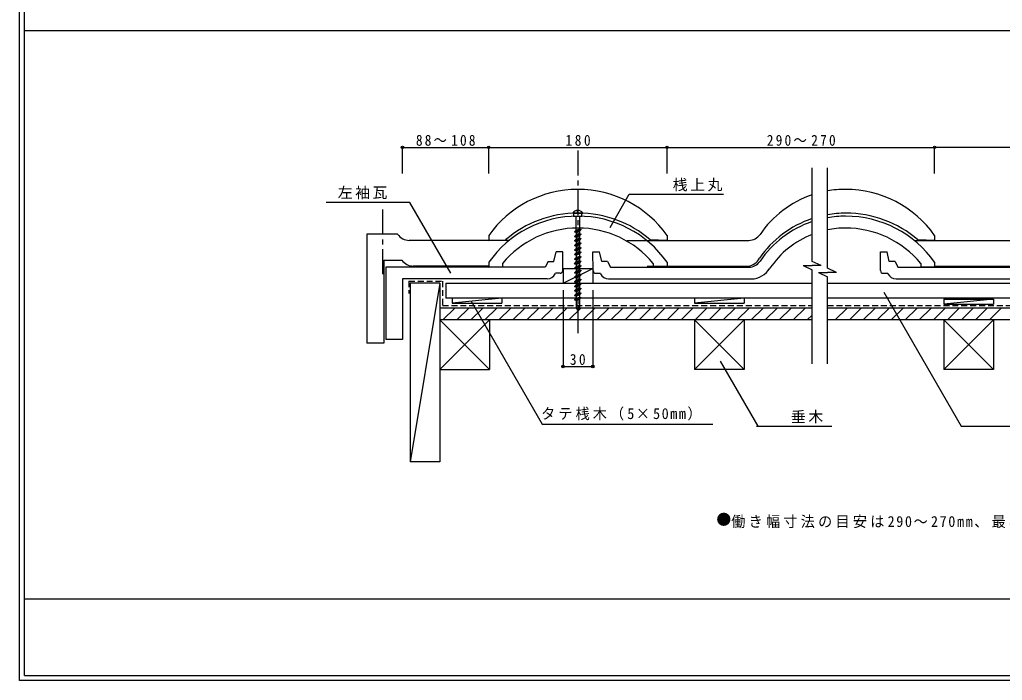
# Model space of a CAD drawing. Units: millimetres, scale not verified. Extents: x -2052 to 1987, y -1380 to 1404.
# Drawn here: x -2052 to -1060, y 54 to 721 of the extents above; entities that cross this region are included whole.
import ezdxf
from ezdxf.enums import TextEntityAlignment as Align

# ---------------------------------------------------------------- set-up
doc = ezdxf.new("R2010")
doc.units = ezdxf.units.MM
doc.header["$LTSCALE"] = 5
doc.header["$PDMODE"] = 32
doc.header["$PDSIZE"] = 2.5
doc.linetypes.add('CHAIN1', pattern=[8, 5, -1, 1, -1])
doc.linetypes.add('DASHED1', pattern=[1.8, 1.2, -0.6])
for name, color, linetype in [('A-0_ﾚｲﾔ-160', 7, 'Continuous'), ('A-1_ﾚｲﾔ-161', 3, 'Continuous'), ('A-2_ﾚｲﾔ-162', 4, 'Continuous'), ('A-5_ﾚｲﾔ-165', 7, 'Continuous'), ('A-B_ﾚｲﾔ-171', 3, 'Continuous'), ('A-D_ﾚｲﾔ-173', 3, 'DASHED1'), ('A-F_ﾚｲﾔ-175', 7, 'Continuous')]:
    doc.layers.add(name, color=color, linetype=linetype)
doc.styles.add('ＭＳ ゴシック', font='')
doc.styles.get('ＭＳ ゴシック').set_extended_font_data('MS Gothic')

msp = doc.modelspace()

# ---------------------------------------------------------------- linework, layer by layer
at = {"layer": 'A-0_ﾚｲﾔ-160'}
for p, q in [((-2051.96, 54.418), (-2051.96, 1404.417)), ((-61.96, 54.418), (-2051.96, 54.418))]:
    msp.add_line(p, q, dxfattribs=at)
at = {"layer": 'A-0_ﾚｲﾔ-160', "color": 2}
for q in [(-2046.96, 1399.418), (-66.96, 59.418)]:
    msp.add_line((-2046.96, 59.418), q, dxfattribs=at)
at = {"layer": 'A-0_ﾚｲﾔ-160', "color": 4}
for p, q in [((-66.96, 709.379), (-2046.96, 709.379)), ((-2046.96, 136.778), (-66.96, 136.778))]:
    msp.add_line(p, q, dxfattribs=at)
at = {"layer": 'A-0_ﾚｲﾔ-160', "color": 6, "linetype": 'DASHED1'}
for p, q in [((-1659.254, 457.09), (-1625.254, 457.09)), ((-1659.254, 457.09), (-1659.254, 444.501)), ((-1625.254, 457.09), (-1625.254, 432.398))]:
    msp.add_line(p, q, dxfattribs=at)
at = {"layer": 'A-1_ﾚｲﾔ-161'}
for p, q in [((-1512.809, 476.933), (-1510.559, 486.686)), ((-1503.811, 486.686), (-1510.559, 486.686)), ((-1503.98, 467.6), (-1503.811, 486.686)), ((-1473.305, 467.6), (-1473.473, 486.686)), ((-1473.473, 486.686), (-1466.725, 486.686)), ((-1464.476, 476.933), (-1466.725, 486.686)), ((-1183.305, 467.6), (-1183.473, 486.686)), ((-1183.473, 486.686), (-1176.725, 486.686)), ((-1174.475, 476.933), (-1176.725, 486.686)), ((-1578.621, 476.046), (-1578.621, 471.169)), ((-1518.657, 476.933), (-1521.582, 471.17)), ((-1518.657, 476.933), (-1512.809, 476.933)), ((-1458.627, 476.933), (-1464.476, 476.933)), ((-1398.664, 476.046), (-1398.664, 471.169)), ((-1168.627, 476.933), (-1174.475, 476.933)), ((-1128.664, 476.046), (-1128.664, 471.169)), ((-1682.621, 471.17), (-1682.621, 398.17)), ((-1521.582, 471.17), (-1682.621, 471.17)), ((-1578.621, 471.169), (-1564.642, 471.614)), ((-1564.642, 474.971), (-1564.642, 471.614)), ((-1412.642, 474.971), (-1412.642, 471.614)), ((-1398.664, 471.169), (-1412.642, 471.614)), ((-1142.643, 474.971), (-1142.643, 471.614)), ((-1128.664, 471.169), (-1142.643, 471.614)), ((-1665.62, 459.201), (-1665.62, 398.17)), ((-1519.658, 459.201), (-1665.62, 459.201)), ((-1511.488, 464.35), (-1511.201, 464.963)), ((-1506.679, 464.963), (-1511.201, 464.963)), ((-1470.605, 464.963), (-1466.083, 464.963)), ((-1465.796, 464.35), (-1466.083, 464.963)), ((-1180.605, 464.963), (-1176.083, 464.963)), ((-1175.796, 464.35), (-1176.083, 464.963)), ((-1665.62, 398.17), (-1682.621, 398.17))]:
    msp.add_line(p, q, dxfattribs=at)
for points in [[(-1458.627, 476.933), (-1455.703, 471.169), (-1316.135, 471.169)], [(-1168.627, 476.933), (-1165.703, 471.169), (-1026.135, 471.169)], [(-1457.627, 459.2), (-1457.535, 459.2), (-1455.736, 459.2), (-1313.758, 459.2)], [(-1167.627, 459.2), (-1167.535, 459.2), (-1165.735, 459.2), (-1023.758, 459.2)]]:
    msp.add_lwpolyline(points, dxfattribs=at)
for centre, radius, start, end in [((-1488.642, 411.691), 98.895, 90, 140.21823), ((-1488.642, 411.691), 98.895, 39.78177, 90), ((-1218.642, 418.691), 91.89, 89.99995, 101.41086), ((-1218.642, 411.691), 98.895, 39.78177, 90), ((-1218.642, 418.691), 91.89, 111.49895, 146.05382), ((-1314.782, 482.9), 23.722, 272.47295, 327.06857)]:
    msp.add_arc(centre, radius, start, end, dxfattribs=at)
for centre, major_axis, start_param, end_param in [((-1488.642, 414.88), (-109.313, 0), 4.712389, 5.6792832), ((-1488.642, 414.88), (109.313, 0), 0.6039021, 1.5707963), ((-1218.642, 420.449), (103.661, 0), 1.9016683, 2.5537643), ((-1218.642, 420.449), (103.661, 0), 1.5707963, 1.7470851), ((-1218.642, 414.88), (109.313, 0), 0.6039021, 1.5707963), ((-1316.135, 484.469), (13.497, 0), 4.712389, 5.6953569), ((-1506.679, 467.623), (-2.699, 0), 1.5707963, 3.132866), ((-1470.605, 467.623), (2.699, 0), 3.1503193, 4.712389), ((-1180.605, 467.623), (2.699, 0), 3.1503193, 4.712389), ((-1519.658, 468.067), (-8.998, 0), 1.5707963, 2.709185), ((-1457.627, 468.067), (8.998, 0), 3.5740003, 4.712389), ((-1167.627, 468.067), (8.998, 0), 3.5740003, 4.712389)]:
    msp.add_ellipse(centre, major_axis=major_axis, ratio=0.9853, start_param=start_param, end_param=end_param, dxfattribs=at)
at = {"layer": 'A-1_ﾚｲﾔ-161', "color": 7}
for p in [(-1503.642, 370.922), (-1473.642, 370.922)]:
    msp.add_point(p, dxfattribs=at)
at = {"layer": 'A-2_ﾚｲﾔ-162'}
for p, q in [((-1557.952, 498.169), (-1658.784, 498.169)), ((-1439.333, 498.169), (-1316.135, 498.169)), ((-1149.333, 498.169), (-1026.135, 498.169)), ((-1684.62, 478.231), (-1666.398, 478.231)), ((-1578.621, 472.231), (-1654.784, 472.231)), ((-1418.664, 472.231), (-1316.68, 472.231)), ((-1128.664, 472.231), (-1026.68, 472.231)), ((-1627.845, 454.923), (-1657.844, 454.923)), ((-1657.844, 454.922), (-1657.844, 274.912)), ((-1657.844, 454.922), (-1657.844, 433.723)), ((-1627.845, 454.912), (-1657.844, 274.912)), ((-1627.845, 454.923), (-1627.845, 274.912)), ((-1621.842, 454.908), (-1621.842, 439.898)), ((-1621.842, 454.908), (-1252.318, 454.908)), ((-1236.822, 454.908), (-503.813, 454.908)), ((-1252.318, 439.898), (-1621.842, 439.898)), ((-1615.398, 439.898), (-1615.398, 434.898)), ((-1565.397, 439.898), (-1615.398, 434.898)), ((-1565.397, 439.898), (-1565.397, 434.898)), ((-1320.845, 439.912), (-1370.845, 434.912)), ((-1320.845, 439.912), (-1320.845, 434.912)), ((-503.813, 439.898), (-1236.822, 439.898)), ((-1069.408, 438.883), (-1119.408, 433.883)), ((-1119.408, 438.883), (-1119.408, 433.883)), ((-1119.408, 438.883), (-1069.408, 438.883)), ((-1069.408, 438.883), (-1069.408, 433.883)), ((-1252.318, 429.898), (-1627.845, 429.898)), ((-1615.398, 434.898), (-1565.397, 434.898)), ((-489.44, 429.898), (-1236.822, 429.898)), ((-1119.408, 433.883), (-1069.408, 433.883)), ((-1627.845, 417.897), (-1577.845, 367.898)), ((-1577.845, 417.897), (-1627.845, 367.897)), ((-1252.318, 417.897), (-1627.845, 417.897)), ((-1577.845, 417.897), (-1577.845, 367.898)), ((-1370.845, 417.912), (-1370.845, 367.913)), ((-1320.845, 417.912), (-1370.845, 367.913)), ((-1320.845, 417.912), (-1320.845, 367.913)), ((-489.44, 417.897), (-1236.822, 417.897)), ((-1119.441, 417.914), (-1119.441, 367.914)), ((-1069.44, 417.914), (-1119.441, 367.914)), ((-1069.44, 417.914), (-1069.44, 367.914)), ((-1627.845, 367.898), (-1577.845, 367.898)), ((-1627.845, 274.912), (-1657.844, 274.912))]:
    msp.add_line(p, q, dxfattribs=at)
at = {"layer": 'A-2_ﾚｲﾔ-162', "color": 6, "linetype": 'DASHED1'}
for p, q in [((-1625.254, 432.398), (-1252.318, 432.398)), ((-1236.822, 432.398), (-502.031, 432.398))]:
    msp.add_line(p, q, dxfattribs=at)
at = {"layer": 'A-2_ﾚｲﾔ-162'}
for points in [[(-1670.535, 504.365), (-1701.621, 504.365), (-1701.621, 394.365)], [(-1578.621, 503.046), (-1578.621, 498.169), (-1561.643, 498.71)], [(-1398.664, 503.046), (-1398.664, 498.169), (-1415.642, 498.71)], [(-1128.664, 503.046), (-1128.664, 498.169), (-1145.642, 498.71)], [(-1684.62, 478.231), (-1684.62, 394.365), (-1701.621, 394.365)], [(-1503.642, 469.908), (-1473.642, 469.908), (-1473.642, 454.908)], [(-1503.642, 469.908), (-1503.642, 454.908), (-1473.642, 469.908)], [(-1370.845, 439.912), (-1370.845, 434.912), (-1320.845, 434.912)], [(-1370.845, 417.912), (-1320.845, 367.913), (-1370.845, 367.913)], [(-1119.441, 417.914), (-1069.44, 367.914), (-1119.441, 367.914)]]:
    msp.add_lwpolyline(points, dxfattribs=at)
for centre, radius, start, end in [((-1658.784, 512.41), 14.241, 214.39563, 270), ((-1654.784, 486.472), 14.241, 215.35815, 270), ((-1319.31, 487.866), 15.854, 279.54742, 330.54337)]:
    msp.add_arc(centre, radius, start, end, dxfattribs=at)
for centre, major_axis, start_param, end_param in [((-1488.642, 441.88), (-109.313, 0), 4.712389, 5.6792832), ((-1488.642, 441.88), (109.313, 0), 0.6039021, 1.5707963), ((-1218.642, 447.449), (103.661, 0), 1.5707963, 1.7470851), ((-1218.642, 441.88), (109.313, 0), 0.6039021, 1.5707963), ((-1218.642, 447.449), (103.661, 0), 1.9016683, 2.5537643), ((-1488.977, 417.047), (-110.22, 0), 4.712389, 5.4322382), ((-1488.307, 417.047), (110.22, 0), 0.8509471, 1.5707963), ((-1218.307, 421.882), (105.313, 0), 1.5707963, 1.747524), ((-1218.307, 417.047), (110.22, 0), 0.8509471, 1.5707963), ((-1218.307, 421.882), (105.313, 0), 1.8996467, 2.5462984), ((-1316.135, 511.469), (13.497, 0), 4.712389, 5.6953569)]:
    msp.add_ellipse(centre, major_axis=major_axis, ratio=0.9853, start_param=start_param, end_param=end_param, dxfattribs=at)
at = {"layer": 'A-2_ﾚｲﾔ-162', "color": 7}
for p in [(-1665.62, 591.922), (-1578.621, 591.922), (-1398.664, 591.922), (-1128.664, 591.922)]:
    msp.add_point(p, dxfattribs=at)
at = {"layer": 'A-5_ﾚｲﾔ-165'}
for p, q in [((-1665.62, 591.922), (-1578.621, 591.922)), ((-1665.62, 565.579), (-1665.62, 591.922)), ((-1128.664, 565.579), (-1128.664, 591.922)), ((-838.663, 591.922), (-1128.664, 591.922)), ((-1252.318, 476.982), (-1252.318, 571.205)), ((-1236.822, 470.008), (-1236.822, 571.205)), ((-1658.111, 536.427), (-1742.717, 536.427)), ((-1617.01, 465.24), (-1658.111, 536.427)), ((-1488.819, 525.693), (-1493.837, 525.693)), ((-1490.539, 525.31), (-1490.539, 525.693)), ((-1488.819, 525.693), (-1483.802, 525.693)), ((-1487.099, 525.31), (-1487.099, 525.693)), ((-1490.539, 508.327), (-1490.539, 522.587)), ((-1487.099, 522.587), (-1487.099, 509.578)), ((-1491.934, 506.675), (-1485.348, 509.071)), ((-1491.934, 506.675), (-1490.362, 508.391)), ((-1491.934, 506.675), (-1490.362, 506.103)), ((-1490.362, 506.103), (-1486.922, 507.355)), ((-1490.362, 506.103), (-1490.362, 503.815)), ((-1486.922, 507.355), (-1485.348, 509.071)), ((-1486.922, 507.355), (-1486.922, 505.066)), ((-1491.934, 502.099), (-1485.348, 504.495)), ((-1491.934, 502.099), (-1490.362, 503.815)), ((-1491.934, 502.099), (-1490.362, 501.526)), ((-1491.934, 497.522), (-1485.348, 499.919)), ((-1491.934, 497.522), (-1490.362, 499.238)), ((-1491.934, 497.522), (-1490.362, 496.95)), ((-1490.362, 501.526), (-1486.922, 502.779)), ((-1490.362, 501.527), (-1490.362, 499.238)), ((-1490.362, 496.95), (-1486.922, 498.202)), ((-1490.362, 496.951), (-1490.362, 494.662)), ((-1486.922, 502.779), (-1485.348, 504.495)), ((-1486.922, 502.779), (-1486.922, 500.49)), ((-1486.922, 498.202), (-1485.348, 499.919)), ((-1486.922, 498.202), (-1486.922, 495.914)), ((-1491.934, 492.946), (-1485.348, 495.342)), ((-1491.934, 492.946), (-1490.362, 494.662)), ((-1491.934, 492.946), (-1490.362, 492.374)), ((-1491.934, 488.37), (-1485.348, 490.766)), ((-1491.934, 488.37), (-1490.362, 490.086)), ((-1491.934, 488.37), (-1490.362, 487.797)), ((-1491.934, 483.793), (-1485.348, 486.19)), ((-1490.362, 492.374), (-1486.922, 493.626)), ((-1490.362, 492.374), (-1490.362, 490.086)), ((-1490.362, 487.797), (-1486.922, 489.05)), ((-1490.362, 487.798), (-1490.362, 485.509)), ((-1486.922, 493.626), (-1485.348, 495.342)), ((-1486.922, 493.626), (-1486.922, 491.338)), ((-1486.922, 489.05), (-1485.348, 490.766)), ((-1486.922, 489.05), (-1486.922, 486.761)), ((-1486.922, 484.473), (-1485.348, 486.19)), ((-1491.934, 483.793), (-1490.362, 485.509)), ((-1491.934, 483.793), (-1490.362, 483.221)), ((-1491.934, 479.217), (-1485.348, 481.613)), ((-1491.934, 479.217), (-1490.362, 480.933)), ((-1491.934, 479.217), (-1490.362, 478.645)), ((-1491.934, 474.641), (-1485.348, 477.037)), ((-1491.934, 474.641), (-1490.362, 476.357)), ((-1490.362, 483.221), (-1486.922, 484.473)), ((-1490.362, 483.222), (-1490.362, 480.933)), ((-1490.362, 478.645), (-1486.922, 479.897)), ((-1490.362, 478.645), (-1490.362, 476.357)), ((-1490.362, 476.357), (-1486.922, 477.609)), ((-1486.922, 484.473), (-1486.922, 482.185)), ((-1486.922, 479.897), (-1485.348, 481.613)), ((-1486.922, 475.321), (-1485.348, 477.037)), ((-1243.216, 472.699), (-1252.318, 476.982)), ((-1491.934, 474.641), (-1490.362, 474.068)), ((-1491.934, 470.064), (-1485.348, 472.461)), ((-1491.934, 470.064), (-1490.362, 471.781)), ((-1491.934, 470.064), (-1490.362, 469.492)), ((-1491.934, 465.487), (-1485.35, 467.884)), ((-1491.934, 465.487), (-1490.362, 467.204)), ((-1490.362, 474.068), (-1486.922, 475.321)), ((-1490.362, 474.069), (-1490.362, 471.781)), ((-1490.362, 471.781), (-1486.922, 473.032)), ((-1490.362, 469.492), (-1486.922, 470.744)), ((-1490.362, 469.492), (-1490.362, 467.204)), ((-1490.362, 464.916), (-1486.922, 466.168)), ((-1486.922, 470.744), (-1485.348, 472.461)), ((-1486.922, 466.168), (-1485.35, 467.884)), ((-1261.421, 472.699), (-1252.318, 472.699)), ((-1261.421, 472.699), (-1252.318, 468.415)), ((-1243.216, 472.699), (-1252.318, 472.699)), ((-1252.318, 373.755), (-1252.318, 468.415)), ((-1227.72, 465.725), (-1236.822, 470.008)), ((-1491.934, 465.487), (-1490.362, 464.916)), ((-1491.934, 460.911), (-1485.35, 463.308)), ((-1491.934, 460.911), (-1490.362, 462.627)), ((-1491.934, 460.911), (-1490.362, 460.339)), ((-1491.934, 456.335), (-1485.35, 458.731)), ((-1491.934, 456.335), (-1490.362, 458.051)), ((-1491.934, 456.335), (-1490.362, 455.763)), ((-1490.362, 460.339), (-1486.922, 461.591)), ((-1490.362, 455.763), (-1486.922, 457.015)), ((-1486.922, 461.591), (-1485.35, 463.308)), ((-1486.922, 457.015), (-1485.35, 458.731)), ((-1245.924, 465.725), (-1236.822, 465.725)), ((-1245.924, 465.725), (-1236.822, 461.441)), ((-1227.72, 465.725), (-1236.822, 465.725)), ((-1236.822, 373.755), (-1236.822, 461.441)), ((-1503.642, 448.068), (-1503.642, 370.922)), ((-1491.934, 451.758), (-1485.35, 454.155)), ((-1491.934, 451.758), (-1490.362, 453.475)), ((-1491.934, 451.758), (-1490.362, 451.186)), ((-1491.934, 447.181), (-1485.35, 449.579)), ((-1491.934, 447.181), (-1490.362, 448.898)), ((-1491.934, 447.181), (-1490.362, 446.61)), ((-1490.362, 451.186), (-1486.922, 452.439)), ((-1490.362, 446.61), (-1486.922, 447.862)), ((-1486.922, 452.439), (-1485.35, 454.155)), ((-1486.922, 447.862), (-1485.35, 449.579)), ((-1473.642, 448.068), (-1473.642, 370.922)), ((-1491.936, 442.605), (-1485.35, 445.002)), ((-1491.936, 442.605), (-1490.362, 444.321)), ((-1491.936, 442.605), (-1490.362, 442.034)), ((-1491.936, 438.029), (-1485.35, 440.425)), ((-1491.936, 438.029), (-1490.362, 439.745)), ((-1491.936, 438.029), (-1490.362, 437.457)), ((-1490.362, 442.034), (-1486.922, 443.286)), ((-1490.362, 437.457), (-1486.922, 438.709)), ((-1490.362, 437.457), (-1490.362, 430.445)), ((-1486.922, 443.286), (-1485.35, 445.002)), ((-1486.922, 443.286), (-1486.922, 440.998)), ((-1486.922, 440.998), (-1485.35, 440.425)), ((-1486.922, 438.709), (-1485.35, 440.425)), ((-1486.922, 438.709), (-1486.922, 430.444)), ((-1179.856, 445.763), (-1101.832, 310.621)), ((-1624.971, 417.898), (-1612.971, 429.898)), ((-1610.829, 417.898), (-1598.829, 429.898)), ((-1596.687, 417.898), (-1584.686, 429.898)), ((-1582.545, 417.898), (-1570.544, 429.898)), ((-1568.402, 417.898), (-1556.402, 429.898)), ((-1554.26, 417.898), (-1542.26, 429.898)), ((-1540.118, 417.898), (-1528.118, 429.898)), ((-1525.975, 417.898), (-1513.976, 429.898)), ((-1511.833, 417.898), (-1499.834, 429.898)), ((-1497.691, 417.898), (-1485.691, 429.898)), ((-1488.642, 427.587), (-1490.362, 430.445)), ((-1488.642, 427.587), (-1486.922, 430.444)), ((-1483.549, 417.898), (-1471.549, 429.898)), ((-1469.407, 417.898), (-1457.407, 429.898)), ((-1455.265, 417.898), (-1443.264, 429.898)), ((-1441.123, 417.898), (-1429.122, 429.898)), ((-1426.981, 417.898), (-1414.981, 429.898)), ((-1412.839, 417.898), (-1400.839, 429.898)), ((-1398.697, 417.898), (-1386.696, 429.898)), ((-1384.554, 417.898), (-1372.554, 429.898)), ((-1370.412, 417.898), (-1358.412, 429.898)), ((-1356.27, 417.898), (-1344.27, 429.898)), ((-1342.128, 417.898), (-1330.128, 429.898)), ((-1327.986, 417.898), (-1315.986, 429.898)), ((-1313.844, 417.898), (-1301.844, 429.898)), ((-1299.701, 417.898), (-1287.702, 429.898)), ((-1285.559, 417.898), (-1273.559, 429.898)), ((-1271.417, 417.898), (-1259.417, 429.898)), ((-1228.991, 417.898), (-1216.992, 429.898)), ((-1214.062, 418.683), (-1202.646, 430.1)), ((-1200.707, 417.897), (-1188.706, 429.898)), ((-1186.564, 417.897), (-1174.564, 429.898)), ((-1172.422, 417.897), (-1160.422, 429.898)), ((-1158.28, 417.897), (-1146.28, 429.898)), ((-1144.137, 417.897), (-1132.138, 429.898)), ((-1129.996, 417.897), (-1117.996, 429.898)), ((-1115.853, 417.897), (-1103.854, 429.898)), ((-1101.712, 417.897), (-1089.711, 429.898)), ((-1087.569, 417.897), (-1075.569, 429.898)), ((-1073.427, 417.897), (-1061.427, 429.898)), ((-1257.275, 417.898), (-1252.318, 422.854)), ((-1503.642, 370.922), (-1473.642, 370.922)), ((-1345.17, 376.399), (-1307.202, 310.635)), ((-1308.401, 310.621), (-1232.407, 310.621)), ((-1101.832, 310.621), (-879.683, 310.621))]:
    msp.add_line(p, q, dxfattribs=at)
for points in [[(-1578.621, 565.579), (-1578.621, 591.922), (-1398.664, 591.922)], [(-1398.664, 565.579), (-1398.664, 591.922), (-1128.664, 591.922)], [(-1456.12, 511.291), (-1436.789, 544.773), (-1341.782, 544.773)], [(-1489.32, 528.345), (-1489.32, 526.548), (-1488.364, 526.548), (-1488.364, 528.316)], [(-1490.362, 508.391), (-1486.922, 509.643), (-1485.348, 509.071)], [(-1490.362, 503.815), (-1486.922, 505.066), (-1485.348, 504.495)], [(-1490.362, 499.238), (-1486.922, 500.49), (-1485.348, 499.919)], [(-1490.362, 494.662), (-1486.922, 495.914), (-1485.348, 495.342)], [(-1490.362, 490.086), (-1486.922, 491.338), (-1485.348, 490.766)], [(-1490.362, 485.509), (-1486.922, 486.761), (-1485.348, 486.19)], [(-1490.362, 480.933), (-1486.922, 482.185), (-1485.348, 481.613)], [(-1486.922, 479.897), (-1486.922, 477.609), (-1485.348, 477.037)], [(-1490.361, 468.304), (-1490.361, 467.204), (-1486.922, 468.457)], [(-1486.922, 475.321), (-1486.922, 473.032), (-1485.348, 472.461)], [(-1486.922, 470.744), (-1486.922, 468.457), (-1485.35, 467.884)], [(-1486.922, 466.168), (-1486.922, 463.879), (-1485.35, 463.308)], [(-1490.362, 464.916), (-1490.362, 462.627), (-1486.922, 463.879)], [(-1490.362, 460.339), (-1490.362, 458.051), (-1486.922, 459.303)], [(-1486.922, 461.591), (-1486.922, 459.303), (-1485.35, 458.731)], [(-1486.922, 457.015), (-1486.922, 454.726), (-1485.35, 454.155)], [(-1490.362, 455.763), (-1490.362, 453.475), (-1486.922, 454.726)], [(-1490.362, 451.186), (-1490.362, 448.898), (-1486.922, 450.15)], [(-1490.362, 446.61), (-1490.362, 444.321), (-1486.922, 445.574)], [(-1486.922, 452.439), (-1486.922, 450.15), (-1485.35, 449.579)], [(-1486.922, 447.862), (-1486.922, 445.574), (-1485.35, 445.002)], [(-1596.329, 436.83), (-1524.758, 312.867), (-1352.563, 312.867)], [(-1490.362, 442.034), (-1490.362, 439.745), (-1486.922, 440.998)]]:
    msp.add_lwpolyline(points, dxfattribs=at)
msp.add_lwpolyline([(-1493.114, 525.31), (-1493.114, 522.587), (-1484.555, 522.587), (-1484.555, 525.31)], close=True, dxfattribs=at)
for centre, radius, start, end in [((-1488.819, 522.359), 6.023, 33.59941, 146.40073), ((-1494.361, 429.553), 6.047, 341.0211, 47.17526), ((-1485.994, 430.615), 2.308, 120.37192, 183.02666)]:
    msp.add_arc(centre, radius, start, end, dxfattribs=at)
at = {"layer": 'A-D_ﾚｲﾔ-173', "color": 7, "linetype": 'CHAIN1'}
for p, q in [((-1488.641, 588.653), (-1488.641, 404.676)), ((-1685.809, 529.123), (-1685.809, 461.724))]:
    msp.add_line(p, q, dxfattribs=at)

# ---------------------------------------------------------------- texts
at = {"layer": 'A-1_ﾚｲﾔ-161', "insert": (-1496.767, 372.422), "char_height": 11, "attachment_point": 7, "style": 'ＭＳ ゴシック'}
msp.add_mtext('\\T1.36;\\W0.9;30', dxfattribs=at)
at = {"layer": 'A-2_ﾚｲﾔ-162', "color": 3, "style": 'ＭＳ ゴシック'}
msp.add_text('●', height=11, dxfattribs=at).set_placement((-1348.947, 207.859), align=Align.BOTTOM_LEFT)
at = {"layer": 'A-2_ﾚｲﾔ-162', "color": 3, "char_height": 11, "attachment_point": 7, "style": 'ＭＳ ゴシック'}
for s, insert in [('\\T1.32;\\W0.9;88～108', (-1652.121, 593.422)), ('\\T1.38;\\W0.9;180', (-1501.142, 593.422)), ('\\T1.33;\\W0.9;290～270', (-1298.039, 593.422))]:
    msp.add_mtext(s, dxfattribs=dict(at, insert=insert))
at = {"layer": 'A-B_ﾚｲﾔ-171', "char_height": 11, "attachment_point": 7, "style": 'ＭＳ ゴシック'}
for s, insert in [('\\T1.17;桟上丸', (-1393.001, 547.525)), ('\\T1.17;左袖瓦', (-1730.981, 539.683)), ('\\T1.22;\\W0.95;タテ桟木（5×50mm）', (-1525.779, 316.511)), ('\\T1.17;垂木', (-1273.716, 313.501))]:
    msp.add_mtext(s, dxfattribs=dict(at, insert=insert))
at = {"layer": 'A-F_ﾚｲﾔ-175', "color": 3, "insert": (-1333.946, 207.859), "char_height": 11, "attachment_point": 7, "style": 'ＭＳ ゴシック'}
msp.add_mtext('\\T1.23;\\W0.95;働き幅寸法の目安は290～270mm、最小220mmまで', dxfattribs=at)

doc.saveas('drawing.dxf')
